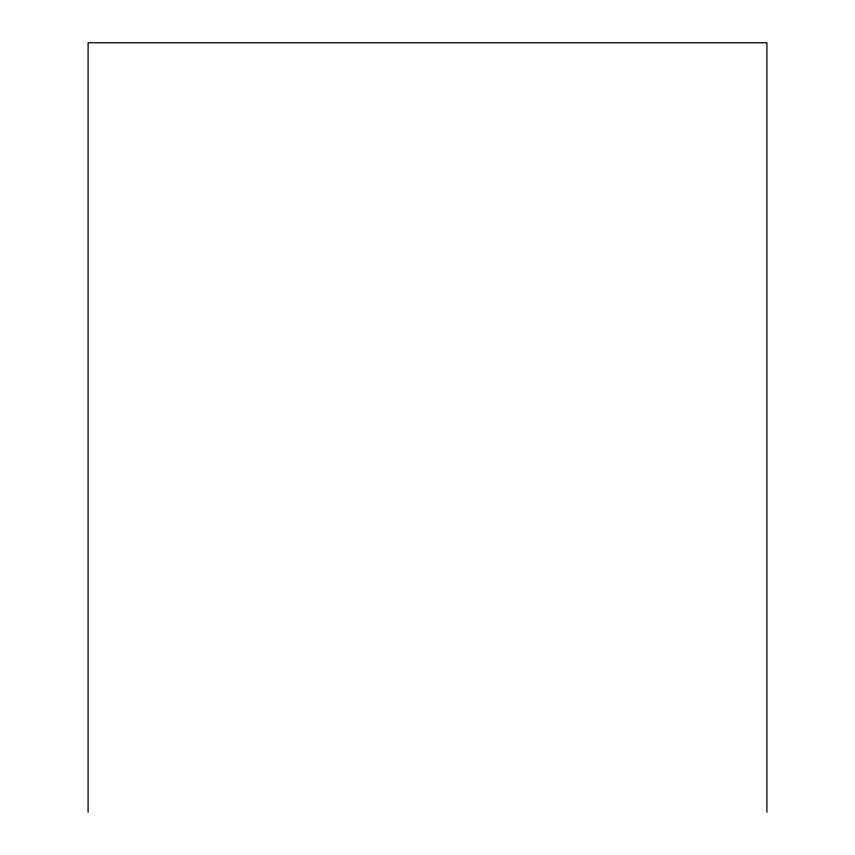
<?xml version="1.0" encoding="UTF-8"?>
<svg xmlns="http://www.w3.org/2000/svg" width="855" height="855" viewBox="0 0 855 855"><rect width="100%" height="100%" fill="white"/><g stroke="black" fill="none" stroke-linecap="round" stroke-linejoin="round"><path stroke-width="1.28" d="M766.903 812.25L766.903 42.75L88.097 42.75L88.097 812.25"/></g></svg>
